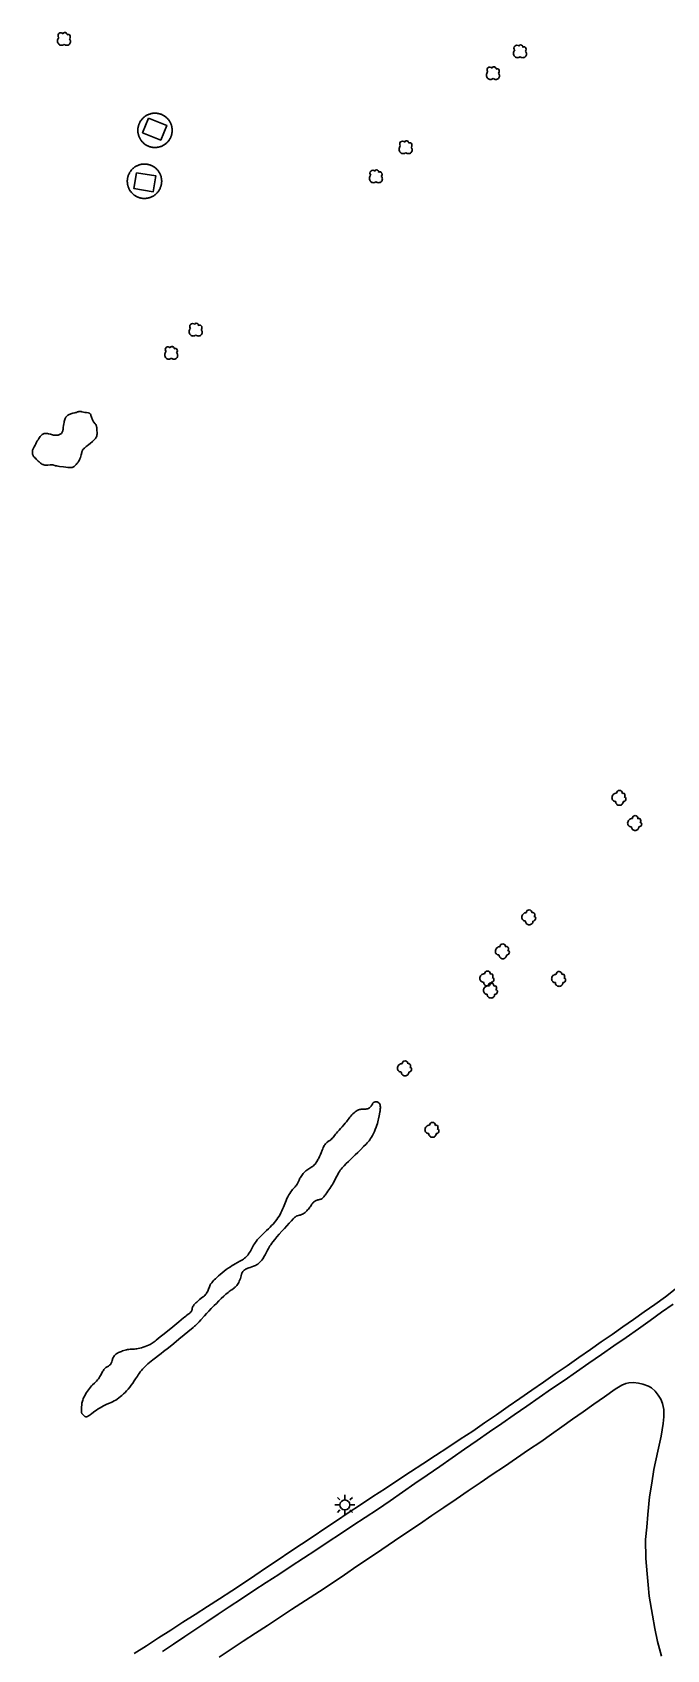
# Model space of a CAD drawing. Header units: feet. Extents: x 3174203 to 3175581, y 1715832 to 1717426.
# Drawn here: x 3174986 to 3175195, y 1716552 to 1717085 of the extents above; entities that cross this region are included whole.
import ezdxf

# ---------------------------------------------------------------- set-up
doc = ezdxf.new("R2010")
doc.units = ezdxf.units.FT
doc.header["$MEASUREMENT"] = 0
for name, color, linetype, lineweight in [('CONCRETE', 204, 'Continuous', 30), ('FOOT_PATH', 2, 'Continuous', 30), ('LIGHT_POLE', 5, 'Continuous', 30), ('SHRUB', 14, 'Continuous', 30), ('SINGLE_TREE', 3, 'Continuous', 30)]:
    doc.layers.add(name, color=color, linetype=linetype, lineweight=lineweight)
for name, color, linetype, lineweight, true_color in [('MISCELLANEOUS', 225, 'Continuous', 30, 0x9c5f7c), ('SHRUBLINE', 71, 'Continuous', 30, 0xc6ff6b), ('TREELINE', 80, 'Continuous', 30, 0x36ff17)]:
    doc.layers.add(name, color=color, linetype=linetype, lineweight=lineweight, true_color=true_color)

# ---------------------------------------------------------------- blocks, each defined once
blk = doc.blocks.new('SYM205')
at = {"lineweight": -2}
for p, q in [((-0.25, 0.25), (-0.375, 0.375)), ((0, 0.25), (0, 0.5)), ((0.25, 0.25), (0.375, 0.375)), ((0.25, 0), (0.5, 0)), ((-0.25, -0.25), (-0.375, -0.375)), ((0, -0.25), (0, -0.5)), ((0.25, -0.25), (0.375, -0.375))]:
    blk.add_line(p, q, dxfattribs=at)
at = {"lineweight": -2, "flags": 128}
blk.add_lwpolyline([(-0.5, 0), (-0.25, 0, 1), (0.25, 0, 1), (-0.25, 0)], format="xyb", dxfattribs=at)
blk = doc.blocks.new('SYM205_1')
at = {"layer": 'LIGHT_POLE', "ltscale": 0.25, "xscale": 26.246667, "yscale": 26.246667, "zscale": 26.246667}
blk.add_blockref('SYM205', (0, 0), dxfattribs=at)
blk = doc.blocks.new('SYM003')
at = {"layer": 'LIGHT_POLE', "ltscale": 0.25, "xscale": 0.5, "yscale": 0.5, "zscale": 0.5}
blk.add_blockref('SYM205_1', (0, 0), dxfattribs=at)
blk = doc.blocks.new('SYM231')
at = {"layer": 'SHRUB', "ltscale": 0.25}
for centre, radius, start, end in [((-3.391965, -0.296476), 6.151558, 89.999957, 180.000043), ((0.298974, 5.855085), 3.690935, 89.999957, 180.000043), ((0.29898, 5.855085), 3.690935, 354.734283, 90.000043), ((5.220229, 3.394459), 2.460623, 342.885514, 120.419776), ((6.45054, 2.164144), 1.230312, 269.999957, 24.295265), ((6.450541, -1.526791), 2.460623, 359.999957, 90.000043), ((-4.622277, -0.296484), 4.921246, 179.999957, 270.000043), ((0.298973, -5.217734), 4.921246, 179.999957, 270.000043), ((0.298981, -5.217734), 4.921246, 269.999957, 0.000043), ((5.22023, -1.526796), 3.690935, 269.999957, 0.000043)]:
    blk.add_arc(centre, radius, start, end, dxfattribs=at)
blk = doc.blocks.new('SYM006')
at = {"layer": 'SHRUB', "ltscale": 0.25, "xscale": 0.5, "yscale": 0.5, "zscale": 0.5}
blk.add_blockref('SYM231', (0, 0), dxfattribs=at)
blk = doc.blocks.new('SYM217')
at = {"layer": 'SINGLE_TREE', "ltscale": 0.25}
for centre, radius, start, end in [((-2.259399, -2.219148), 6.151558, 134.999957, 225.000043), ((-3.999321, 4.74055), 3.690935, 134.999957, 225.000043), ((-3.999317, 4.740554), 3.690935, 39.734283, 135.000043), ((1.220457, 6.480478), 2.460623, 27.885514, 165.419776), ((2.960383, 6.480475), 1.230312, 314.999957, 69.295265), ((5.570268, 3.870591), 2.460623, 44.999957, 135.000043), ((4.70031, 3.000626), 3.690935, 314.999957, 45.000043), ((3.830349, -3.08911), 4.921246, 314.999957, 45.000043), ((-3.129355, -3.089116), 4.921246, 224.999957, 315.000043), ((3.830344, -3.089116), 4.921246, 224.999957, 315.000043)]:
    blk.add_arc(centre, radius, start, end, dxfattribs=at)
blk = doc.blocks.new('SYM007')
at = {"layer": 'SINGLE_TREE', "ltscale": 0.25, "xscale": 0.5, "yscale": 0.5, "zscale": 0.5}
blk.add_blockref('SYM217', (0, 0), dxfattribs=at)

msp = doc.modelspace()

# ---------------------------------------------------------------- linework, layer by layer
at = {"layer": 'CONCRETE', "flags": 128}
for points, elevation in [([(3175025.628813, 1717046.893341), (3175025.840185, 1717046.871588), (3175026.052226, 1717046.857801), (3175026.264635, 1717046.852), (3175026.477112, 1717046.854192), (3175026.689357, 1717046.864376), (3175026.901068, 1717046.882535), (3175027.111946, 1717046.908646), (3175027.321693, 1717046.94267), (3175027.530011, 1717046.98456), (3175027.736607, 1717047.034255), (3175027.941186, 1717047.091687), (3175028.143461, 1717047.156774), (3175028.343145, 1717047.229423), (3175028.539954, 1717047.309531), (3175028.733611, 1717047.396986), (3175028.923841, 1717047.491664), (3175029.110375, 1717047.59343), (3175029.29295, 1717047.70214), (3175029.471306, 1717047.817641), (3175029.645191, 1717047.939769), (3175029.814359, 1717048.068351), (3175029.978571, 1717048.203206), (3175030.137594, 1717048.344142), (3175030.291204, 1717048.49096), (3175030.439182, 1717048.643452), (3175030.581319, 1717048.801403), (3175030.717415, 1717048.964588), (3175030.847276, 1717049.132776), (3175030.970718, 1717049.305731), (3175031.087568, 1717049.483206), (3175031.197659, 1717049.664951), (3175031.300836, 1717049.850709), (3175031.396953, 1717050.040216), (3175031.485873, 1717050.233204), (3175031.567471, 1717050.429401), (3175031.641632, 1717050.628528), (3175031.708249, 1717050.830304), (3175031.76723, 1717051.034442), (3175031.818491, 1717051.240655), (3175031.861958, 1717051.44865), (3175031.897571, 1717051.658133), (3175031.925279, 1717051.868807), (3175031.945043, 1717052.080374), (3175031.956835, 1717052.292535), (3175031.960638, 1717052.50499), (3175031.956447, 1717052.717437), (3175031.944268, 1717052.929576), (3175031.924118, 1717053.141107), (3175031.896025, 1717053.35173), (3175031.860029, 1717053.561148), (3175031.816182, 1717053.769063), (3175031.764545, 1717053.975182), (3175031.705192, 1717054.179212), (3175031.638206, 1717054.380866), (3175031.563682, 1717054.579857), (3175031.481725, 1717054.775904), (3175031.392453, 1717054.96873), (3175031.29599, 1717055.158061), (3175031.192474, 1717055.34363), (3175031.082052, 1717055.525174), (3175030.964878, 1717055.702436), (3175030.84112, 1717055.875165), (3175030.710952, 1717056.043116), (3175030.574559, 1717056.206052), (3175030.432133, 1717056.363743), (3175030.283877, 1717056.515964), (3175030.13, 1717056.662502), (3175029.97072, 1717056.803147), (3175029.806262, 1717056.937702), (3175029.636859, 1717057.065975), (3175029.462751, 1717057.187785), (3175029.284184, 1717057.30296), (3175029.101412, 1717057.411337), (3175028.914692, 1717057.512762), (3175028.724289, 1717057.607092), (3175028.530473, 1717057.694193), (3175028.333518, 1717057.773942), (3175028.133702, 1717057.846227), (3175027.931309, 1717057.910944), (3175027.726624, 1717057.968002), (3175027.519938, 1717058.01732), (3175027.311544, 1717058.05883), (3175027.101735, 1717058.092471), (3175026.89081, 1717058.118196), (3175026.679066, 1717058.135969), (3175026.466803, 1717058.145765), (3175026.254323, 1717058.14757), (3175026.041924, 1717058.14138), (3175025.829909, 1717058.127206), (3175025.618577, 1717058.105067), (3175025.408227, 1717058.074995), (3175025.199158, 1717058.037031), (3175024.991664, 1717057.99123), (3175024.78604, 1717057.937657), (3175024.582577, 1717057.876387), (3175024.381562, 1717057.807507), (3175024.183281, 1717057.731115), (3175023.988013, 1717057.647318), (3175023.796035, 1717057.556236), (3175023.60762, 1717057.457997), (3175023.423033, 1717057.35274), (3175023.242536, 1717057.240615), (3175023.066384, 1717057.121779), (3175022.894827, 1717056.996402), (3175022.728107, 1717056.86466), (3175022.566461, 1717056.72674), (3175022.410117, 1717056.582838), (3175022.259297, 1717056.433156), (3175022.114213, 1717056.277907), (3175021.975072, 1717056.117311), (3175021.84207, 1717055.951595), (3175021.715396, 1717055.780993), (3175021.595229, 1717055.605747), (3175021.481738, 1717055.426105), (3175021.375086, 1717055.242321), (3175021.275421, 1717055.054656), (3175021.182886, 1717054.863374), (3175021.097612, 1717054.668747), (3175021.019719, 1717054.471051), (3175020.949317, 1717054.270564), (3175020.886507, 1717054.067571), (3175020.831376, 1717053.862359), (3175020.784004, 1717053.655218), (3175020.744457, 1717053.446442), (3175020.712791, 1717053.236327), (3175020.68905, 1717053.025168), (3175020.67327, 1717052.813267), (3175020.665471, 1717052.600922), (3175020.665665, 1717052.388433), (3175020.673851, 1717052.176102), (3175020.690019, 1717051.96423), (3175020.714145, 1717051.753116), (3175020.746195, 1717051.543058), (3175020.786123, 1717051.334355), (3175020.833874, 1717051.127301), (3175020.889379, 1717050.92219), (3175020.95256, 1717050.719312), (3175021.023327, 1717050.518954), (3175021.101581, 1717050.3214), (3175021.187211, 1717050.126929), (3175021.280095, 1717049.935817), (3175021.380102, 1717049.748334), (3175021.48709, 1717049.564745), (3175021.600908, 1717049.38531), (3175021.721395, 1717049.210284), (3175021.848381, 1717049.039914), (3175021.981685, 1717048.874441), (3175022.121119, 1717048.714099), (3175022.266486, 1717048.559115), (3175022.417579, 1717048.40971), (3175022.574186, 1717048.266093), (3175022.736083, 1717048.128468), (3175022.903043, 1717047.997031), (3175023.074829, 1717047.871967), (3175023.251197, 1717047.753454), (3175023.431899, 1717047.641658), (3175023.616678, 1717047.536738), (3175023.805273, 1717047.438843), (3175023.997416, 1717047.348112), (3175024.192836, 1717047.264672), (3175024.391257, 1717047.188642), (3175024.592397, 1717047.120129), (3175024.795972, 1717047.059231), (3175025.001694, 1717047.006033), (3175025.209271, 1717046.960611), (3175025.418409, 1717046.923029)], 5240.827789), ([(3175023.736543, 1717030.157367), (3175023.946083, 1717030.194526), (3175024.154077, 1717030.239541), (3175024.36023, 1717030.292347), (3175024.564252, 1717030.352871), (3175024.765852, 1717030.421026), (3175024.964746, 1717030.496716), (3175025.160652, 1717030.579833), (3175025.353294, 1717030.670261), (3175025.542397, 1717030.767871), (3175025.727695, 1717030.872525), (3175025.908925, 1717030.984076), (3175026.085831, 1717031.102364), (3175026.258162, 1717031.227222), (3175026.425675, 1717031.358475), (3175026.588133, 1717031.495936), (3175026.745304, 1717031.63941), (3175026.896968, 1717031.788695), (3175027.042909, 1717031.943578), (3175027.182921, 1717032.103842), (3175027.316805, 1717032.269259), (3175027.444373, 1717032.439595), (3175027.565443, 1717032.614609), (3175027.679844, 1717032.794053), (3175027.787414, 1717032.977673), (3175027.888002, 1717033.16521), (3175027.981464, 1717033.356398), (3175028.067668, 1717033.550965), (3175028.146493, 1717033.748638), (3175028.217827, 1717033.949136), (3175028.281568, 1717034.152175), (3175028.337627, 1717034.357468), (3175028.385924, 1717034.564724), (3175028.426391, 1717034.77365), (3175028.45897, 1717034.983951), (3175028.483616, 1717035.195328), (3175028.500294, 1717035.407483), (3175028.50898, 1717035.620115), (3175028.509661, 1717035.832923), (3175028.502337, 1717036.045607), (3175028.487019, 1717036.257864), (3175028.463727, 1717036.469395), (3175028.432494, 1717036.6799), (3175028.393366, 1717036.889081), (3175028.346397, 1717037.096642), (3175028.291654, 1717037.30229), (3175028.229214, 1717037.505733), (3175028.159166, 1717037.706684), (3175028.081609, 1717037.904857), (3175027.996652, 1717038.099973), (3175027.904416, 1717038.291755), (3175027.805032, 1717038.479932), (3175027.698639, 1717038.664237), (3175027.58539, 1717038.84441), (3175027.465443, 1717039.020196), (3175027.338969, 1717039.191345), (3175027.206146, 1717039.357616), (3175027.067164, 1717039.518773), (3175026.922217, 1717039.674588), (3175026.771513, 1717039.824841), (3175026.615263, 1717039.969319), (3175026.453689, 1717040.107817), (3175026.28702, 1717040.24014), (3175026.115492, 1717040.366099), (3175025.939347, 1717040.485518), (3175025.758835, 1717040.598226), (3175025.574211, 1717040.704065), (3175025.385737, 1717040.802884), (3175025.193679, 1717040.894543), (3175024.998309, 1717040.978914), (3175024.799903, 1717041.055876), (3175024.598743, 1717041.125321), (3175024.395114, 1717041.187149), (3175024.189303, 1717041.241275), (3175023.981601, 1717041.28762), (3175023.772303, 1717041.32612), (3175023.561706, 1717041.35672), (3175023.350106, 1717041.379377), (3175023.137804, 1717041.394059), (3175022.925099, 1717041.400744), (3175022.712294, 1717041.399424), (3175022.499689, 1717041.3901), (3175022.287585, 1717041.372785), (3175022.076283, 1717041.347505), (3175021.866081, 1717041.314294), (3175021.657277, 1717041.2732), (3175021.450167, 1717041.224281), (3175021.245043, 1717041.167606), (3175021.042196, 1717041.103255), (3175020.841913, 1717041.03132), (3175020.644478, 1717040.951902), (3175020.45017, 1717040.865114), (3175020.259264, 1717040.771078), (3175020.072031, 1717040.669928), (3175019.888734, 1717040.561807), (3175019.709634, 1717040.446867), (3175019.534985, 1717040.325273), (3175019.365032, 1717040.197194), (3175019.200018, 1717040.062814), (3175019.040175, 1717039.922321), (3175018.88573, 1717039.775916), (3175018.736902, 1717039.623805), (3175018.5939, 1717039.466203), (3175018.456928, 1717039.303334), (3175018.326179, 1717039.135428), (3175018.201838, 1717038.962722), (3175018.084081, 1717038.785462), (3175017.973076, 1717038.603898), (3175017.868979, 1717038.418286), (3175017.771937, 1717038.228891), (3175017.682087, 1717038.035979), (3175017.599558, 1717037.839824), (3175017.524466, 1717037.640704), (3175017.456916, 1717037.4389), (3175017.397006, 1717037.234697), (3175017.344819, 1717037.028386), (3175017.300429, 1717036.820258), (3175017.263899, 1717036.610607), (3175017.235281, 1717036.399731), (3175017.214615, 1717036.187928), (3175017.201932, 1717035.975497), (3175017.197247, 1717035.762739), (3175017.200569, 1717035.549955), (3175017.211892, 1717035.337448), (3175017.231201, 1717035.125516), (3175017.258468, 1717034.914461), (3175017.293655, 1717034.704581), (3175017.336711, 1717034.496172), (3175017.387576, 1717034.289531), (3175017.446178, 1717034.08495), (3175017.512433, 1717033.882717), (3175017.586249, 1717033.68312), (3175017.667521, 1717033.486441), (3175017.756132, 1717033.292957), (3175017.85196, 1717033.102944), (3175017.954866, 1717032.91667), (3175018.064707, 1717032.734399), (3175018.181326, 1717032.556388), (3175018.304558, 1717032.38289), (3175018.434229, 1717032.21415), (3175018.570156, 1717032.050407), (3175018.712145, 1717031.891893), (3175018.859997, 1717031.738831), (3175019.013501, 1717031.59144), (3175019.172441, 1717031.449927), (3175019.336591, 1717031.314493), (3175019.50572, 1717031.185329), (3175019.679587, 1717031.062618), (3175019.857947, 1717030.946534), (3175020.040548, 1717030.837241), (3175020.22713, 1717030.734894), (3175020.41743, 1717030.639638), (3175020.611178, 1717030.551607), (3175020.808101, 1717030.470927), (3175021.007919, 1717030.397711), (3175021.210349, 1717030.332062), (3175021.415106, 1717030.274075), (3175021.621899, 1717030.223831), (3175021.830435, 1717030.1814), (3175022.04042, 1717030.146844), (3175022.251556, 1717030.120211), (3175022.463545, 1717030.101539), (3175022.676086, 1717030.090853), (3175022.888878, 1717030.08817), (3175023.101621, 1717030.093493), (3175023.314013, 1717030.106815), (3175023.525753, 1717030.128116)], 5240.873154)]:
    msp.add_lwpolyline(points, close=True, dxfattribs=dict(at, elevation=elevation))
at = {"layer": 'FOOT_PATH'}
for points in [[(3175019.476474, 1716551.137721, 5242.366), (3175023.486178, 1716553.715674, 5242.489), (3175027.495881, 1716556.293627, 5242.545), (3175031.505584, 1716558.871579, 5242.596389), (3175035.515287, 1716561.449532, 5242.649383), (3175039.52499, 1716564.027484, 5242.711638), (3175043.534693, 1716566.605437, 5242.77607), (3175047.544397, 1716569.183389, 5242.84943), (3175051.5541, 1716571.761342, 5242.924325), (3175055.38222, 1716574.328871, 5242.999929), (3175059.210341, 1716576.896401, 5243.074), (3175063.038461, 1716579.46393, 5243.217), (3175066.866581, 1716582.03146, 5243.179), (3175070.694702, 1716584.598989, 5243.225), (3175074.522822, 1716587.166519, 5243.322), (3175078.350943, 1716589.734049, 5243.556), (3175082.179063, 1716592.301578, 5243.469), (3175086.007184, 1716594.869108, 5243.457), (3175089.835304, 1716597.436637, 5243.542), (3175093.94076, 1716600.132221, 5243.622653), (3175098.046216, 1716602.827804, 5243.7), (3175102.151672, 1716605.523387, 5243.761838), (3175106.257127, 1716608.218971, 5243.822375), (3175110.362583, 1716610.914554, 5243.878976), (3175114.468039, 1716613.610138, 5243.938952), (3175118.573495, 1716616.305721, 5244.002533), (3175122.67895, 1716619.001304, 5244.06678), (3175126.784406, 1716621.696888, 5244.13475), (3175130.889862, 1716624.392471, 5244.202676), (3175134.76717, 1716627.07905, 5244.270675), (3175138.644478, 1716629.765628, 5244.339354), (3175142.521786, 1716632.452207, 5244.405227), (3175146.399094, 1716635.138785, 5244.468258), (3175150.276402, 1716637.825364, 5244.53535), (3175154.15371, 1716640.511942, 5244.606153), (3175158.031018, 1716643.198521, 5244.684733), (3175161.908326, 1716645.885099, 5244.7648), (3175165.785634, 1716648.571678, 5244.852213), (3175169.662941, 1716651.258256, 5244.941), (3175173.17836, 1716653.724929, 5245.041), (3175176.693778, 1716656.191602, 5245.034), (3175180.209196, 1716658.658274, 5245.092285), (3175183.724615, 1716661.124947, 5245.14898), (3175187.240033, 1716663.59162, 5245.207312), (3175190.755451, 1716666.058293, 5245.263116), (3175194.27087, 1716668.524965, 5245.314479), (3175198.048527, 1716671.512889, 5245.367)], [(3175196.81889, 1716666.175772, 5245.328617), (3175193.030816, 1716663.46886, 5245.28013), (3175189.242742, 1716660.761948, 5245.230747), (3175185.454668, 1716658.055036, 5245.17643), (3175181.36445, 1716655.223575, 5245.113281), (3175177.274233, 1716652.392115, 5245.047658), (3175173.184015, 1716649.560655, 5244.981497), (3175169.093798, 1716646.729194, 5244.91219), (3175165.00358, 1716643.897734, 5244.839116), (3175160.913363, 1716641.066273, 5244.762875), (3175156.823145, 1716638.234813, 5244.681651), (3175152.732927, 1716635.403352, 5244.598188), (3175148.64271, 1716632.571892, 5244.515776), (3175144.552492, 1716629.740432, 5244.437438), (3175140.462275, 1716626.908971, 5244.359841), (3175136.372057, 1716624.077511, 5244.286288), (3175132.28184, 1716621.24605, 5244.2165), (3175128.191622, 1716618.41459, 5244.15), (3175124.101404, 1716615.58313, 5244.087814), (3175120.011187, 1716612.751669, 5244.029152), (3175115.920969, 1716609.920209, 5243.971112), (3175111.830752, 1716607.088748, 5243.913551), (3175107.740534, 1716604.257288, 5243.854955), (3175103.650317, 1716601.425827, 5243.792804), (3175099.560099, 1716598.594367, 5243.73), (3175095.491853, 1716595.920788, 5243.665021), (3175091.423607, 1716593.247208, 5243.600855), (3175087.35536, 1716590.573629, 5243.541119), (3175083.287114, 1716587.90005, 5243.482039), (3175079.218868, 1716585.22647, 5243.422669), (3175075.150622, 1716582.552891, 5243.358991), (3175071.082376, 1716579.879312, 5243.294516), (3175067.014129, 1716577.205732, 5243.229932), (3175062.945883, 1716574.532153, 5243.166), (3175058.877637, 1716571.858574, 5243.10143), (3175054.809391, 1716569.184995, 5243.032668), (3175050.741145, 1716566.511415, 5242.963149), (3175047.081022, 1716564.066681, 5242.8965), (3175043.4209, 1716561.621946, 5242.826196), (3175039.760778, 1716559.177212, 5242.75654), (3175036.100656, 1716556.732477, 5242.690458), (3175032.440534, 1716554.287743, 5242.628253), (3175028.780411, 1716551.843009, 5242.565977)], [(3175047.435726, 1716549.956226, 5243.051044), (3175051.404038, 1716552.576154, 5243.120242), (3175055.37235, 1716555.196083, 5243.192713), (3175059.340662, 1716557.816011, 5243.26132), (3175063.308973, 1716560.435939, 5243.329207), (3175067.277285, 1716563.055867, 5243.392996), (3175071.245597, 1716565.675795, 5243.452429), (3175074.318256, 1716567.633347, 5243.496831), (3175077.390914, 1716569.590899, 5243.53802), (3175080.463572, 1716571.54845, 5243.578513), (3175084.569303, 1716574.326653, 5243.637763), (3175088.675035, 1716577.104856, 5243.700751), (3175092.780766, 1716579.88306, 5243.764409), (3175096.886498, 1716582.661263, 5243.83175), (3175100.992229, 1716585.439466, 5243.895419), (3175105.09796, 1716588.217669, 5243.955), (3175109.203692, 1716590.995872, 5244.103), (3175113.309423, 1716593.774075, 5244.099), (3175117.415155, 1716596.552278, 5244.162211), (3175121.394255, 1716599.255165, 5244.221435), (3175125.373356, 1716601.958052, 5244.285181), (3175129.352457, 1716604.660938, 5244.353411), (3175133.331557, 1716607.363825, 5244.422453), (3175137.310658, 1716610.066711, 5244.495443), (3175141.289759, 1716612.769598, 5244.56474), (3175145.26886, 1716615.472484, 5244.630356), (3175149.24796, 1716618.175371, 5244.700868), (3175153.227061, 1716620.878258, 5244.775), (3175156.732354, 1716623.34412, 5244.769), (3175160.237648, 1716625.809982, 5244.842), (3175163.742941, 1716628.275845, 5245.006), (3175167.248234, 1716630.741707, 5245.093), (3175170.753528, 1716633.207569, 5245.038), (3175174.258821, 1716635.673432, 5245.172), (3175177.764114, 1716638.139294, 5245.255303), (3175179.966921, 1716639.46663, 5245.306511), (3175181.191647, 1716640.011178, 5245.335323), (3175182.234932, 1716640.283452, 5245.361824), (3175183.77718, 1716640.328831, 5245.405693), (3175185.410149, 1716640.101936, 5245.457019), (3175186.861676, 1716639.829662, 5245.50527), (3175188.676086, 1716639.148977, 5245.565453), (3175189.719371, 1716638.55905, 5245.602133), (3175190.853377, 1716637.515333, 5245.645442), (3175191.896663, 1716636.199342, 5245.685599), (3175192.758507, 1716634.92873, 5245.720937), (3175193.30283, 1716633.476602, 5245.748455), (3175193.711072, 1716631.434547, 5245.783168), (3175193.756432, 1716629.074839, 5245.816), (3175193.574991, 1716626.851268, 5245.84), (3175192.894588, 1716622.721779, 5245.916), (3175191.751672, 1716617.776785, 5246.027), (3175190.507505, 1716611.708965, 5246.226), (3175189.793082, 1716607.217255, 5246.355961), (3175189.078658, 1716602.725544, 5246.484112), (3175188.443615, 1716596.871653, 5246.648613), (3175188.103413, 1716592.764854, 5246.767029), (3175187.763211, 1716588.658055, 5246.886068), (3175187.865272, 1716582.490765, 5247.069358), (3175188.228154, 1716577.408317, 5247.223305), (3175188.568355, 1716573.732618, 5247.33136), (3175188.908557, 1716570.05692, 5247.435498), (3175189.997203, 1716563.794618, 5247.608866), (3175190.821483, 1716559.436107, 5247.727), (3175191.645764, 1716555.077596, 5247.843095), (3175192.938531, 1716550.290111, 5247.976388)]]:
    msp.add_polyline3d(points, dxfattribs=at)
at = {"layer": 'MISCELLANEOUS'}
for points in [[(3175024.198578, 1717056.548885, 5240.827789), (3175030.168095, 1717054.139369, 5240.827789), (3175028.222893, 1717049.320181, 5240.827789), (3175022.253376, 1717051.729698, 5240.827789)], [(3175020.220738, 1717038.567796, 5240.873154), (3175026.612441, 1717037.480029, 5240.873154), (3175025.732301, 1717032.308338, 5240.873154), (3175019.340598, 1717033.396105, 5240.873154)]]:
    msp.add_3dface(points, dxfattribs=at)
at = {"layer": 'SHRUBLINE'}
msp.add_polyline3d([(3175002.524829, 1716634.565485, 5231.811774), (3175002.702073, 1716635.026297, 5231.802956), (3175002.924027, 1716635.520336, 5231.794744), (3175003.181111, 1716636.032905, 5231.783272), (3175003.463743, 1716636.549309, 5231.781742), (3175003.762343, 1716637.054849, 5231.781568), (3175004.069566, 1716637.537599, 5231.791984), (3175004.387008, 1716637.996707, 5231.806895), (3175004.718502, 1716638.43409, 5231.826935), (3175005.067881, 1716638.851664, 5231.845039), (3175005.438975, 1716639.251346, 5231.870255), (3175005.765911, 1716639.572809, 5231.889588), (3175006.44196, 1716640.203162, 5231.927647), (3175006.775549, 1716640.522406, 5231.948374), (3175007.095832, 1716640.851264, 5231.969526), (3175007.395045, 1716641.194914, 5231.984159), (3175007.667584, 1716641.556682, 5232.008055), (3175007.916467, 1716641.932503, 5232.029048), (3175008.146868, 1716642.316458, 5232.046589), (3175008.363963, 1716642.702633, 5232.0581), (3175008.778932, 1716643.457971, 5232.080957), (3175008.956806, 1716643.765702, 5232.087266), (3175009.137939, 1716644.059927, 5232.091617), (3175009.323959, 1716644.33855, 5232.094263), (3175009.516498, 1716644.599475, 5232.098594), (3175009.717183, 1716644.840606, 5232.098968), (3175009.927645, 1716645.059848, 5232.098294), (3175010.149512, 1716645.255106, 5232.100755), (3175010.353347, 1716645.405751, 5232.09782), (3175010.56264, 1716645.541732, 5232.09923), (3175010.979511, 1716645.790918, 5232.101108), (3175011.178044, 1716645.914731, 5232.101568), (3175011.363947, 1716646.045096, 5232.101749), (3175011.532697, 1716646.187317, 5232.101675), (3175011.679771, 1716646.346698, 5232.093491), (3175011.802285, 1716646.527114, 5232.093032), (3175011.903904, 1716646.726717, 5232.09234), (3175011.989929, 1716646.942233, 5232.091387), (3175012.065662, 1716647.170385, 5232.09013), (3175012.207461, 1716647.651492, 5232.086624), (3175012.28413, 1716647.897896, 5232.075236), (3175012.371714, 1716648.143832, 5232.072847), (3175012.490814, 1716648.420592, 5232.069717), (3175012.632027, 1716648.690366, 5232.066147), (3175012.796284, 1716648.951058, 5232.062118), (3175012.984516, 1716649.200573, 5232.057604), (3175013.197654, 1716649.436814, 5232.052568), (3175013.43663, 1716649.657686, 5232.046955), (3175013.702374, 1716649.861094, 5232.040702), (3175013.994693, 1716650.0456, 5232.033718), (3175014.308891, 1716650.212409, 5232.025963), (3175014.639151, 1716650.363383, 5232.009431), (3175014.979653, 1716650.500385, 5232.005545), (3175015.324577, 1716650.625279, 5232.000903), (3175015.668104, 1716650.739926, 5231.992108), (3175016.004416, 1716650.84619, 5231.98645), (3175016.455882, 1716650.982932, 5231.962067), (3175016.888826, 1716651.10306, 5231.95085), (3175017.310273, 1716651.202741, 5231.930053), (3175017.727248, 1716651.278141, 5231.918719), (3175018.146779, 1716651.325425, 5231.90594), (3175018.413874, 1716651.340037, 5231.898823), (3175019.282934, 1716651.362034, 5231.858238), (3175019.610318, 1716651.379766, 5231.844422), (3175019.964105, 1716651.411538, 5231.826104), (3175020.348825, 1716651.462654, 5231.807463), (3175020.769011, 1716651.538419, 5231.797301), (3175021.294772, 1716651.659819, 5231.774032), (3175021.857383, 1716651.815218, 5231.751045), (3175022.441453, 1716651.999491, 5231.719326), (3175023.031589, 1716652.207517, 5231.695765), (3175023.6124, 1716652.434172, 5231.673331), (3175024.168493, 1716652.674334, 5231.642875), (3175024.684478, 1716652.922878, 5231.630747), (3175025.051186, 1716653.119934, 5231.616491), (3175025.394892, 1716653.323915, 5231.601384), (3175025.726169, 1716653.539773, 5231.586443), (3175026.055588, 1716653.772463, 5231.564353), (3175026.393723, 1716654.026937, 5231.547819), (3175026.751146, 1716654.308147, 5231.522783), (3175028.04487, 1716655.361727, 5231.42484), (3175029.317258, 1716656.390811, 5231.322305), (3175032.1752, 1716658.692476, 5231.253727), (3175033.449726, 1716659.733327, 5231.271324), (3175034.1483, 1716660.315932, 5231.284862), (3175035.656941, 1716661.599654, 5231.312064), (3175036.044269, 1716661.92066, 5231.324087), (3175036.41389, 1716662.212112, 5231.336423), (3175036.691324, 1716662.419104, 5231.341285), (3175037.23443, 1716662.811692, 5231.359437), (3175037.488874, 1716662.999428, 5231.362036), (3175037.724427, 1716663.182886, 5231.372578), (3175037.935477, 1716663.363134, 5231.374966), (3175038.116408, 1716663.541243, 5231.378545), (3175038.261607, 1716663.718282, 5231.380737), (3175038.357828, 1716663.875564, 5231.387868), (3175038.427576, 1716664.033285, 5231.388395), (3175038.477047, 1716664.191883, 5231.389924), (3175038.512438, 1716664.351795, 5231.391456), (3175038.596079, 1716664.843803, 5231.399979), (3175038.637102, 1716665.013357, 5231.405788), (3175038.695022, 1716665.186417, 5231.406791), (3175038.801453, 1716665.41438, 5231.408967), (3175038.9422, 1716665.6474, 5231.413894), (3175039.113407, 1716665.884013, 5231.41636), (3175039.311216, 1716666.122755, 5231.418741), (3175039.531769, 1716666.362162, 5231.421628), (3175039.771211, 1716666.600771, 5231.424439), (3175040.025682, 1716666.837118, 5231.429731), (3175040.496284, 1716667.242424, 5231.435461), (3175040.984708, 1716667.637746, 5231.444378), (3175041.949436, 1716668.404143, 5231.467217), (3175042.208053, 1716668.618911, 5231.473012), (3175042.455098, 1716668.835009, 5231.485977), (3175042.689241, 1716669.055632, 5231.491923), (3175042.909152, 1716669.283972, 5231.495822), (3175043.113501, 1716669.523224, 5231.501399), (3175043.300957, 1716669.776581, 5231.506742), (3175043.470191, 1716670.047237, 5231.51187), (3175043.644338, 1716670.386871, 5231.527574), (3175043.798843, 1716670.745946, 5231.532387), (3175043.940674, 1716671.116009, 5231.537123), (3175044.214199, 1716671.855288, 5231.548029), (3175044.359832, 1716672.207601, 5231.552766), (3175044.479476, 1716672.459265, 5231.555638), (3175044.615537, 1716672.706187, 5231.559005), (3175044.775876, 1716672.956459, 5231.561901), (3175044.968357, 1716673.218177, 5231.565433), (3175045.20084, 1716673.499434, 5231.573268), (3175045.48119, 1716673.808324, 5231.576987), (3175045.817267, 1716674.152941, 5231.581526), (3175046.216935, 1716674.541379, 5231.592091), (3175046.68507, 1716674.978388, 5231.597156), (3175047.214614, 1716675.455335, 5231.611193), (3175047.795522, 1716675.960245, 5231.616731), (3175048.417751, 1716676.481143, 5231.624598), (3175049.071257, 1716677.006053, 5231.631153), (3175049.745994, 1716677.522998, 5231.639609), (3175050.431921, 1716678.020002, 5231.644686), (3175051.118991, 1716678.485091, 5231.657335), (3175051.663076, 1716678.827784, 5231.667746), (3175052.198441, 1716679.146153, 5231.667913), (3175052.722064, 1716679.443967, 5231.666205), (3175054.192249, 1716680.25175, 5231.634468), (3175054.638671, 1716680.505017, 5231.624274), (3175055.058236, 1716680.756565, 5231.610118), (3175055.447919, 1716681.010163, 5231.596737), (3175055.804697, 1716681.269579, 5231.589055), (3175056.126703, 1716681.537844, 5231.584753), (3175056.416694, 1716681.815056, 5231.57512), (3175056.678581, 1716682.100574, 5231.568372), (3175056.916277, 1716682.393759, 5231.559402), (3175057.133694, 1716682.693974, 5231.551119), (3175057.334743, 1716683.000578, 5231.545083), (3175057.523338, 1716683.312934, 5231.539172), (3175057.703389, 1716683.630401, 5231.53336), (3175058.276294, 1716684.689984, 5231.51335), (3175058.508432, 1716685.107001, 5231.504902), (3175058.754292, 1716685.529322, 5231.496246), (3175059.018241, 1716685.957104, 5231.488082), (3175059.304645, 1716686.390501, 5231.482864), (3175059.61787, 1716686.82967, 5231.474243), (3175059.962282, 1716687.274768, 5231.466433), (3175060.342248, 1716687.72595, 5231.454827), (3175060.82276, 1716688.24908, 5231.443918), (3175061.344704, 1716688.779663, 5231.431248), (3175061.897374, 1716689.316998, 5231.411687), (3175063.052061, 1716690.409134, 5231.375589), (3175063.632664, 1716690.962537, 5231.356071), (3175064.201162, 1716691.519899, 5231.337058), (3175064.681265, 1716692.010679, 5231.320069), (3175065.142812, 1716692.505827, 5231.304782), (3175065.584711, 1716693.007215, 5231.291103), (3175066.00587, 1716693.516715, 5231.277257), (3175066.405198, 1716694.036199, 5231.265007), (3175066.781603, 1716694.567539, 5231.260997), (3175067.133994, 1716695.112608, 5231.255365), (3175067.461279, 1716695.673276, 5231.251894), (3175067.763147, 1716696.250091, 5231.253914), (3175068.042404, 1716696.838293, 5231.258323), (3175068.302636, 1716697.4318, 5231.260411), (3175068.547431, 1716698.024527, 5231.266548), (3175069.225054, 1716699.737186, 5231.281931), (3175069.443963, 1716700.265952, 5231.290272), (3175069.738986, 1716700.924427, 5231.292936), (3175070.038804, 1716701.53124, 5231.304795), (3175070.343777, 1716702.090201, 5231.310761), (3175070.654265, 1716702.605114, 5231.320263), (3175070.970627, 1716703.079788, 5231.329983), (3175071.293224, 1716703.518028, 5231.34042), (3175071.574009, 1716703.867599, 5231.347771), (3175071.854097, 1716704.19589, 5231.353899), (3175072.390022, 1716704.799393, 5231.37011), (3175072.634778, 1716705.079986, 5231.37763), (3175072.856674, 1716705.350061, 5231.382572), (3175073.05017, 1716705.612307, 5231.387145), (3175073.193552, 1716705.837694, 5231.392651), (3175073.317582, 1716706.062313, 5231.396407), (3175073.428894, 1716706.289331, 5231.398806), (3175073.752872, 1716707.016435, 5231.407374), (3175073.879658, 1716707.284707, 5231.414127), (3175074.026899, 1716707.571207, 5231.417276), (3175074.199766, 1716707.877475, 5231.424518), (3175074.397583, 1716708.19854, 5231.428357), (3175074.618211, 1716708.527807, 5231.437099), (3175074.859512, 1716708.858678, 5231.441425), (3175075.119347, 1716709.184557, 5231.449052), (3175075.395578, 1716709.498848, 5231.453412), (3175075.686066, 1716709.794953, 5231.461101), (3175075.988672, 1716710.066276, 5231.468227), (3175076.301006, 1716710.308509, 5231.472009), (3175076.619666, 1716710.526495, 5231.475929), (3175076.941, 1716710.727365, 5231.479359), (3175077.577073, 1716711.106284, 5231.484154), (3175077.884506, 1716711.298597, 5231.487239), (3175078.179999, 1716711.502319, 5231.491911), (3175078.459898, 1716711.724584, 5231.492065), (3175078.721322, 1716711.970531, 5231.495459), (3175078.964479, 1716712.237338, 5231.496702), (3175079.19035, 1716712.52019, 5231.503163), (3175079.399914, 1716712.814275, 5231.504608), (3175079.594152, 1716713.114778, 5231.508903), (3175079.774043, 1716713.416885, 5231.514651), (3175079.940569, 1716713.715784, 5231.516001), (3175080.094709, 1716714.006659, 5231.519571), (3175080.452368, 1716714.725654, 5231.525339), (3175080.745817, 1716715.377031, 5231.532674), (3175080.991954, 1716715.984458, 5231.539443), (3175081.318916, 1716716.859253, 5231.548408), (3175081.492377, 1716717.293798, 5231.552793), (3175081.691501, 1716717.734049, 5231.557118), (3175081.844703, 1716718.032127, 5231.558871), (3175082.014802, 1716718.328515, 5231.560727), (3175082.200954, 1716718.616451, 5231.561671), (3175082.402313, 1716718.889173, 5231.562776), (3175082.618035, 1716719.139919, 5231.563332), (3175082.847274, 1716719.361929, 5231.563999), (3175083.0275, 1716719.507059, 5231.563716), (3175083.214097, 1716719.638668, 5231.563932), (3175083.80454, 1716720.016823, 5231.56144), (3175084.009047, 1716720.158805, 5231.560739), (3175084.216139, 1716720.319497, 5231.559985), (3175084.425057, 1716720.505343, 5231.558253), (3175084.665917, 1716720.754417, 5231.55591), (3175084.912031, 1716721.040026, 5231.553262), (3175085.167256, 1716721.357429, 5231.548138), (3175085.720469, 1716722.068656, 5231.539671), (3175086.026172, 1716722.453, 5231.534914), (3175086.356415, 1716722.850176, 5231.528738), (3175086.861397, 1716723.419481, 5231.521582), (3175087.397037, 1716723.995998, 5231.514346), (3175087.938334, 1716724.571077, 5231.508461), (3175088.460287, 1716725.136069, 5231.503597), (3175088.937896, 1716725.682326, 5231.4994), (3175089.288267, 1716726.117963, 5231.496257), (3175089.601677, 1716726.535428, 5231.494012), (3175090.162384, 1716727.319222, 5231.484598), (3175090.432072, 1716727.687242, 5231.476202), (3175090.709574, 1716728.04047, 5231.475352), (3175091.063484, 1716728.44455, 5231.46694), (3175091.433088, 1716728.821244, 5231.460354), (3175091.806707, 1716729.163251, 5231.45747), (3175092.172662, 1716729.463268, 5231.45466), (3175092.519272, 1716729.713992, 5231.452518), (3175092.787923, 1716729.881419, 5231.451992), (3175093.046344, 1716730.013796, 5231.449307), (3175093.305847, 1716730.115376, 5231.449276), (3175093.577745, 1716730.19041, 5231.448857), (3175093.873353, 1716730.243153, 5231.445858), (3175094.203983, 1716730.277855, 5231.444668), (3175094.479729, 1716730.295026, 5231.440986), (3175095.080141, 1716730.323485, 5231.438939), (3175095.390171, 1716730.343464, 5231.435854), (3175095.696993, 1716730.373071, 5231.435151), (3175095.99329, 1716730.416651, 5231.434222), (3175096.271743, 1716730.47855, 5231.434195), (3175096.525034, 1716730.563114, 5231.434391), (3175096.724475, 1716730.659814, 5231.434626), (3175096.901104, 1716730.774858, 5231.434774), (3175097.057773, 1716730.905249, 5231.434729), (3175097.197334, 1716731.04799, 5231.435057), (3175097.322638, 1716731.200082, 5231.435077), (3175097.436536, 1716731.35853, 5231.435458), (3175097.54188, 1716731.520335, 5231.435427), (3175097.834907, 1716731.996085, 5231.436293), (3175097.933193, 1716732.142505, 5231.435979), (3175098.034858, 1716732.279284, 5231.436421), (3175098.141593, 1716732.404417, 5231.436881), (3175098.255086, 1716732.515902, 5231.437348), (3175098.377028, 1716732.611734, 5231.436995), (3175098.509108, 1716732.689911, 5231.437476), (3175098.653017, 1716732.748429, 5231.436978), (3175098.810443, 1716732.785285, 5231.438989), (3175098.96426, 1716732.798429, 5231.43831), (3175099.126699, 1716732.791857, 5231.437371), (3175099.294066, 1716732.76502, 5231.437906), (3175099.462664, 1716732.71737, 5231.436735), (3175099.628799, 1716732.64836, 5231.437336), (3175099.788775, 1716732.557442, 5231.435929), (3175099.938896, 1716732.444069, 5231.438833), (3175100.075467, 1716732.307692, 5231.439462), (3175100.194793, 1716732.147764, 5231.438079), (3175100.293178, 1716731.963738, 5231.438815), (3175100.367954, 1716731.755825, 5231.439654), (3175100.420557, 1716731.527283, 5231.440612), (3175100.453451, 1716731.282127, 5231.439943), (3175100.469099, 1716731.024375, 5231.441116), (3175100.469966, 1716730.758041, 5231.440782), (3175100.458515, 1716730.487144, 5231.44562), (3175100.437209, 1716730.215699, 5231.44605), (3175100.408512, 1716729.947722, 5231.447318), (3175100.374889, 1716729.687231, 5231.44802), (3175100.338801, 1716729.438241, 5231.452715), (3175100.217422, 1716728.708259, 5231.455111), (3175100.097733, 1716728.091535, 5231.458682), (3175099.895168, 1716727.10791, 5231.463073), (3175099.798933, 1716726.66552, 5231.467007), (3175099.679887, 1716726.183194, 5231.47077), (3175099.525197, 1716725.64239, 5231.479131), (3175099.32548, 1716725.031935, 5231.481631), (3175099.085129, 1716724.370133, 5231.488829), (3175098.811987, 1716723.682658, 5231.502948), (3175098.513896, 1716722.995183, 5231.511494), (3175098.198814, 1716722.33136, 5231.527364), (3175097.875179, 1716721.706761, 5231.533792), (3175097.551543, 1716721.134935, 5231.551191), (3175097.236462, 1716720.629431, 5231.559367), (3175096.992427, 1716720.276303, 5231.560739), (3175096.740453, 1716719.94773, 5231.565205), (3175096.461653, 1716719.617148, 5231.568709), (3175096.137139, 1716719.257995, 5231.565111), (3175095.748024, 1716718.843708, 5231.567614), (3175094.93794, 1716717.999058, 5231.56582), (3175094.008309, 1716717.047489, 5231.560811), (3175093.071496, 1716716.109021, 5231.561206), (3175092.215297, 1716715.275782, 5231.566027), (3175090.678209, 1716713.819339, 5231.593088), (3175089.935996, 1716713.110346, 5231.603863), (3175089.211526, 1716712.398395, 5231.615196), (3175088.522539, 1716711.689402, 5231.626199), (3175088.196405, 1716711.336693, 5231.630633), (3175087.882837, 1716710.979916, 5231.641437), (3175087.581097, 1716710.612786, 5231.646665), (3175087.290447, 1716710.229015, 5231.66156), (3175087.010146, 1716709.822318, 5231.674172), (3175086.739455, 1716709.386408, 5231.68345), (3175086.426058, 1716708.821229, 5231.700637), (3175086.12288, 1716708.226018, 5231.725775), (3175085.536964, 1716707.029846, 5231.739909), (3175085.249116, 1716706.471057, 5231.741903), (3175084.962012, 1716705.961363, 5231.742274), (3175084.676825, 1716705.495759, 5231.743132), (3175084.395471, 1716705.064021, 5231.743022), (3175083.851923, 1716704.261248, 5231.748012), (3175083.211542, 1716703.294456, 5231.755804), (3175082.891976, 1716702.821668, 5231.749238), (3175082.561182, 1716702.357617, 5231.755), (3175082.331089, 1716702.05489, 5231.753805), (3175082.095451, 1716701.763995, 5231.752411), (3175081.857596, 1716701.49233, 5231.743032), (3175081.620849, 1716701.247289, 5231.748448), (3175081.388538, 1716701.036267, 5231.746769), (3175081.163989, 1716700.866661, 5231.735186), (3175080.979404, 1716700.757874, 5231.733928), (3175080.800172, 1716700.67773, 5231.732673), (3175080.623501, 1716700.619009, 5231.737488), (3175080.446597, 1716700.574493, 5231.736315), (3175080.080917, 1716700.4992, 5231.721978), (3175079.886555, 1716700.453986, 5231.720669), (3175079.646975, 1716700.383912, 5231.718884), (3175079.398154, 1716700.292761, 5231.721762), (3175079.146376, 1716700.179424, 5231.708713), (3175078.897924, 1716700.04279, 5231.706701), (3175078.659083, 1716699.88175, 5231.695961), (3175078.436136, 1716699.695196, 5231.693912), (3175078.260861, 1716699.514376, 5231.685527), (3175078.096294, 1716699.314695, 5231.683738), (3175077.936848, 1716699.09685, 5231.676806), (3175077.776936, 1716698.86154, 5231.675456), (3175077.433369, 1716698.34132, 5231.66374), (3175077.238542, 1716698.057807, 5231.66093), (3175077.022222, 1716697.760749, 5231.654924), (3175076.785419, 1716697.456472, 5231.652314), (3175076.53046, 1716697.152428, 5231.644517), (3175076.259673, 1716696.856069, 5231.641714), (3175075.975385, 1716696.574846, 5231.635998), (3175075.679924, 1716696.316211, 5231.624813), (3175075.375618, 1716696.087615, 5231.614407), (3175075.104314, 1716695.916794, 5231.606672), (3175074.831918, 1716695.771869, 5231.594366), (3175074.56233, 1716695.650032, 5231.590009), (3175074.299446, 1716695.548475, 5231.580316), (3175074.047167, 1716695.46439, 5231.576912), (3175073.809389, 1716695.39497, 5231.565855), (3175073.146367, 1716695.224739, 5231.548686), (3175073.033127, 1716695.187488, 5231.547888), (3175072.920855, 1716695.141386, 5231.534066), (3175072.805253, 1716695.082381, 5231.533076), (3175072.682026, 1716695.006424, 5231.532425), (3175072.546877, 1716694.909464, 5231.531234), (3175072.395509, 1716694.78745, 5231.530482), (3175072.223627, 1716694.636331, 5231.515001), (3175072.026933, 1716694.452057, 5231.514052), (3175071.801132, 1716694.230577, 5231.512964), (3175071.196054, 1716693.608529, 5231.498268), (3175070.475449, 1716692.840473, 5231.474525), (3175069.685462, 1716691.980086, 5231.462883), (3175068.872243, 1716691.081039, 5231.466305), (3175068.081937, 1716690.197009, 5231.472045), (3175067.181429, 1716689.176657, 5231.474836), (3175066.388048, 1716688.259266, 5231.48377), (3175065.701017, 1716687.440467, 5231.497326), (3175065.119555, 1716686.715894, 5231.509968), (3175064.728235, 1716686.19981, 5231.51616), (3175064.39376, 1716685.731011, 5231.522065), (3175064.105912, 1716685.299273, 5231.528278), (3175063.85447, 1716684.894372, 5231.536582), (3175063.629216, 1716684.506084, 5231.540754), (3175063.290144, 1716683.876471, 5231.55373), (3175062.983599, 1716683.267565, 5231.567321), (3175062.530516, 1716682.34324, 5231.588233), (3175062.359447, 1716682.011183, 5231.595375), (3175062.177519, 1716681.683598, 5231.599863), (3175061.977707, 1716681.357931, 5231.608229), (3175061.752985, 1716681.031625, 5231.614402), (3175061.431963, 1716680.622694, 5231.623644), (3175061.081002, 1716680.226243, 5231.629579), (3175060.72006, 1716679.859744, 5231.636703), (3175060.369099, 1716679.540669, 5231.640039), (3175060.147014, 1716679.360832, 5231.644837), (3175059.923081, 1716679.202443, 5231.649097), (3175059.682145, 1716679.058105, 5231.653365), (3175059.409052, 1716678.920424, 5231.655264), (3175059.088646, 1716678.782002, 5231.660296), (3175058.705774, 1716678.635446, 5231.666603), (3175057.620922, 1716678.253087, 5231.683883), (3175057.228741, 1716678.109618, 5231.68911), (3175056.84155, 1716677.958661, 5231.695597), (3175056.471512, 1716677.800527, 5231.701918), (3175056.13079, 1716677.63553, 5231.706163), (3175055.831548, 1716677.463981, 5231.711593), (3175055.628569, 1716677.322167, 5231.715518), (3175055.456408, 1716677.17612, 5231.719008), (3175055.311552, 1716677.0256, 5231.720137), (3175055.190489, 1716676.870367, 5231.723245), (3175055.089705, 1716676.710183, 5231.726249), (3175055.005687, 1716676.544807, 5231.7292), (3175054.934922, 1716676.373999, 5231.732152), (3175054.873898, 1716676.19752, 5231.735143), (3175054.819102, 1716676.015131, 5231.734757), (3175054.66046, 1716675.431276, 5231.744872), (3175054.543682, 1716675.015512, 5231.751835), (3175054.409658, 1716674.584413, 5231.75554), (3175054.251362, 1716674.14309, 5231.763072), (3175054.06177, 1716673.696655, 5231.771598), (3175053.876093, 1716673.325149, 5231.774982), (3175053.6675, 1716672.961038, 5231.782298), (3175053.439686, 1716672.611719, 5231.786987), (3175053.196348, 1716672.284586, 5231.793992), (3175052.941182, 1716671.987036, 5231.80034), (3175052.677883, 1716671.726464, 5231.804217), (3175052.516747, 1716671.589589, 5231.807696), (3175052.350062, 1716671.462142, 5231.809047), (3175052.173876, 1716671.337577, 5231.812621), (3175051.548792, 1716670.915699, 5231.819915), (3175051.295081, 1716670.737191, 5231.825178), (3175051.01211, 1716670.528831, 5231.827589), (3175050.695925, 1716670.284071, 5231.830296), (3175050.342575, 1716669.996365, 5231.838316), (3175049.668981, 1716669.414604, 5231.848151), (3175048.914756, 1716668.730835, 5231.869021), (3175048.113482, 1716667.980532, 5231.910066), (3175047.298743, 1716667.199168, 5231.946865), (3175046.504122, 1716666.422215, 5231.982465), (3175045.763203, 1716665.685145, 5232.020144), (3175044.799499, 1716664.705019, 5232.060898), (3175043.986653, 1716663.85277, 5232.082609), (3175043.279131, 1716663.086722, 5232.105701), (3175042.6314, 1716662.365201, 5232.12116), (3175041.400539, 1716660.972185, 5232.147762), (3175040.818969, 1716660.331659, 5232.153665), (3175040.266627, 1716659.756029, 5232.160709), (3175039.961767, 1716659.459598, 5232.165979), (3175039.643342, 1716659.167391, 5232.170511), (3175039.286614, 1716658.85569, 5232.177152), (3175038.866845, 1716658.500777, 5232.184032), (3175034.136586, 1716654.576403, 5232.210908), (3175032.47282, 1716653.205637, 5232.183006), (3175030.773737, 1716651.824373, 5232.169445), (3175029.133398, 1716650.51933, 5232.139391), (3175028.362628, 1716649.920006, 5232.132711), (3175025.653825, 1716647.848589, 5232.151167), (3175025.068259, 1716647.391837, 5232.156441), (3175024.518571, 1716646.95138, 5232.155925), (3175024.004376, 1716646.523143, 5232.170048), (3175023.525286, 1716646.103052, 5232.176965), (3175023.080914, 1716645.687036, 5232.184256), (3175022.626646, 1716645.225568, 5232.188729), (3175022.209615, 1716644.764209, 5232.18684), (3175021.824672, 1716644.30307, 5232.18987), (3175021.466672, 1716643.842259, 5232.191912), (3175021.130466, 1716643.381887, 5232.192959), (3175020.810906, 1716642.922062, 5232.190004), (3175020.502847, 1716642.462895, 5232.190396), (3175019.900636, 1716641.546971, 5232.18747), (3175019.443345, 1716640.863124, 5232.193467), (3175018.974596, 1716640.185192, 5232.185388), (3175018.4918, 1716639.516875, 5232.175254), (3175017.992371, 1716638.86187, 5232.171635), (3175017.473722, 1716638.223875, 5232.159087), (3175016.933264, 1716637.606588, 5232.152298), (3175016.45155, 1716637.096925, 5232.144942), (3175015.955404, 1716636.608452, 5232.120364), (3175015.448318, 1716636.14443, 5232.09194), (3175014.933783, 1716635.708119, 5232.073214), (3175014.415291, 1716635.302779, 5232.061909), (3175013.896333, 1716634.93167, 5232.052796), (3175013.380402, 1716634.598053, 5232.043682), (3175012.870561, 1716634.30344, 5232.034669), (3175012.368169, 1716634.04236, 5232.02576), (3175011.874157, 1716633.807593, 5232.016902), (3175011.389455, 1716633.591921, 5232.011245), (3175010.451708, 1716633.188988, 5231.996331), (3175010.000525, 1716632.987288, 5231.987538), (3175009.389699, 1716632.690055, 5231.972759), (3175008.799312, 1716632.373014, 5231.956877), (3175008.224254, 1716632.035526, 5231.939553), (3175007.659415, 1716631.676951, 5231.916001), (3175007.099686, 1716631.296651, 5231.896774), (3175006.543258, 1716630.8975, 5231.876889), (3175005.489162, 1716630.113897, 5231.836801), (3175005.020876, 1716629.770338, 5231.817466), (3175004.611352, 1716629.486204, 5231.810228), (3175004.413907, 1716629.360753, 5231.798658), (3175004.23727, 1716629.258639, 5231.796264), (3175004.079581, 1716629.178547, 5231.794262), (3175003.938976, 1716629.119163, 5231.792588), (3175003.813595, 1716629.079172, 5231.791184), (3175003.701575, 1716629.057259, 5231.789997), (3175003.601054, 1716629.052109, 5231.781922), (3175003.510171, 1716629.062408, 5231.781238), (3175003.427065, 1716629.086841, 5231.780609), (3175003.313219, 1716629.146807, 5231.779716), (3175003.208245, 1716629.22933, 5231.778837), (3175003.107706, 1716629.328123, 5231.777967), (3175002.902193, 1716629.549375, 5231.771296), (3175002.788348, 1716629.659262, 5231.771014), (3175002.532992, 1716629.869425, 5231.770701), (3175002.447221, 1716629.947062, 5231.770682), (3175002.365115, 1716630.034016, 5231.767813), (3175002.289069, 1716630.133602, 5231.76835), (3175002.221477, 1716630.249136, 5231.768997), (3175002.164734, 1716630.383933, 5231.769789), (3175002.121235, 1716630.541308, 5231.770781), (3175002.087048, 1716630.779489, 5231.772352), (3175002.074353, 1716631.051504, 5231.775672), (3175002.078788, 1716631.348384, 5231.779712), (3175002.095995, 1716631.661159, 5231.787727), (3175002.121613, 1716631.980859, 5231.794568), (3175002.242469, 1716633.259878, 5231.846159), (3175002.282207, 1716633.571639, 5231.858855), (3175002.337617, 1716633.88644, 5231.88107), (3175002.416044, 1716634.214363, 5231.897572), (3175002.524829, 1716634.565485, 5231.923818)], dxfattribs=at)
at = {"layer": 'TREELINE'}
msp.add_polyline3d([(3174996.315344, 1716955.948512, 5242.96812), (3174996.379233, 1716956.318547, 5242.951035), (3174996.45209, 1716956.671056, 5242.934008), (3174996.535584, 1716957.00416, 5242.917989), (3174996.631383, 1716957.315983, 5242.90146), (3174996.741155, 1716957.604646, 5242.886029), (3174996.866778, 1716957.868828, 5242.871598), (3174997.010963, 1716958.109432, 5242.859096), (3174997.17663, 1716958.32792, 5242.845583), (3174997.366698, 1716958.525752, 5242.832832), (3174997.584088, 1716958.704389, 5242.819025), (3174997.829911, 1716958.864977, 5242.804951), (3174998.098051, 1716959.007414, 5242.790084), (3174998.380581, 1716959.13128, 5242.775079), (3174998.669576, 1716959.23616, 5242.760398), (3174998.957112, 1716959.321636, 5242.74575), (3174999.304917, 1716959.403139, 5242.728215), (3174999.954903, 1716959.531913, 5242.697177), (3175000.256271, 1716959.608525, 5242.683347), (3175000.448658, 1716959.672299, 5242.674602), (3175000.823295, 1716959.811195, 5242.657713), (3175001.011337, 1716959.87352, 5242.649443), (3175001.203725, 1716959.922562, 5242.641271), (3175001.403354, 1716959.951923, 5242.633576), (3175001.612458, 1716959.957075, 5242.625242), (3175001.830613, 1716959.940976, 5242.617233), (3175002.056735, 1716959.908455, 5242.608464), (3175002.289736, 1716959.864343, 5242.600109), (3175002.772033, 1716959.760664, 5242.582635), (3175003.265111, 1716959.66278, 5242.565526), (3175003.741775, 1716959.580352, 5242.550061), (3175004.446492, 1716959.478664, 5242.528905), (3175004.569205, 1716959.453059, 5242.525108), (3175004.682752, 1716959.417266, 5242.522092), (3175004.787745, 1716959.366802, 5242.518648), (3175004.884795, 1716959.297185, 5242.515772), (3175004.974513, 1716959.203932, 5242.512036), (3175005.057509, 1716959.082561, 5242.508555), (3175005.145043, 1716958.906433, 5242.50381), (3175005.226268, 1716958.697609, 5242.498417), (3175005.302857, 1716958.465973, 5242.492584), (3175005.521526, 1716957.733048, 5242.474732), (3175005.596291, 1716957.509016, 5242.469259), (3175005.706932, 1716957.235758, 5242.462072), (3175005.825499, 1716957.002561, 5242.455617), (3175005.952617, 1716956.797322, 5242.449442), (3175006.088911, 1716956.60794, 5242.444488), (3175006.6228, 1716955.938188, 5242.424533), (3175006.798366, 1716955.697959, 5242.419144), (3175006.9389, 1716955.470362, 5242.414509), (3175007.006268, 1716955.328105, 5242.410262), (3175007.054928, 1716955.187176, 5242.407839), (3175007.089346, 1716955.039485, 5242.405441), (3175007.113988, 1716954.876942, 5242.402914), (3175007.133319, 1716954.691458, 5242.40014), (3175007.18385, 1716954.084138, 5242.391015), (3175007.215894, 1716953.637095, 5242.385251), (3175007.239792, 1716953.165602, 5242.380084), (3175007.247396, 1716952.701445, 5242.375811), (3175007.242117, 1716952.481082, 5242.374111), (3175007.227164, 1716952.268665, 5242.372411), (3175007.198973, 1716952.062362, 5242.371152), (3175007.153978, 1716951.860337, 5242.370051), (3175007.088616, 1716951.660757, 5242.369139), (3175006.999323, 1716951.461789, 5242.368378), (3175006.882534, 1716951.261598, 5242.36778), (3175006.734684, 1716951.058351, 5242.367325), (3175006.52582, 1716950.821012, 5242.365247), (3175006.282676, 1716950.580785, 5242.364243), (3175006.016199, 1716950.341165, 5242.363869), (3175005.737333, 1716950.105652, 5242.363898), (3175004.935849, 1716949.458725, 5242.367555), (3175004.564826, 1716949.145075, 5242.371182), (3175003.985717, 1716948.62862, 5242.37845), (3175003.714901, 1716948.398103, 5242.382136), (3175003.127238, 1716947.934081, 5242.389589), (3175002.937948, 1716947.771519, 5242.391777), (3175002.763624, 1716947.602194, 5242.395724), (3175002.611267, 1716947.424418, 5242.400361), (3175002.502082, 1716947.263867, 5242.403892), (3175002.410287, 1716947.093827, 5242.405408), (3175002.33199, 1716946.912261, 5242.409789), (3175002.263299, 1716946.71713, 5242.414202), (3175002.200323, 1716946.506397, 5242.418715), (3175001.978251, 1716945.64972, 5242.435207), (3175001.868382, 1716945.245025, 5242.444022), (3175001.745852, 1716944.834008, 5242.452455), (3175001.610174, 1716944.434789, 5242.460547), (3175001.460857, 1716944.065488, 5242.467744), (3175001.325765, 1716943.790849, 5242.474382), (3175001.18123, 1716943.543164, 5242.478418), (3175001.027621, 1716943.316029, 5242.483916), (3175000.865304, 1716943.103037, 5242.487895), (3175000.694648, 1716942.897785, 5242.492385), (3175000.516021, 1716942.693866, 5242.498143), (3175000.356785, 1716942.516734, 5242.504139), (3175000.19183, 1716942.340533, 5242.510506), (3175000.021022, 1716942.16992, 5242.515959), (3174999.844229, 1716942.009554, 5242.521543), (3174999.661317, 1716941.864091, 5242.527021), (3174999.472154, 1716941.738189, 5242.532506), (3174999.276606, 1716941.636505, 5242.53658), (3174999.074297, 1716941.562343, 5242.540683), (3174998.863874, 1716941.513596, 5242.54582), (3174998.643742, 1716941.486806, 5242.551289), (3174998.412303, 1716941.478511, 5242.555827), (3174998.167963, 1716941.485253, 5242.561985), (3174997.909124, 1716941.503572, 5242.568684), (3174997.634191, 1716941.530008, 5242.576804), (3174996.932955, 1716941.609458, 5242.592783), (3174996.186095, 1716941.704122, 5242.612375), (3174994.919288, 1716941.877311, 5242.648405), (3174994.432053, 1716941.952192, 5242.661852), (3174993.989014, 1716942.032778, 5242.675163), (3174993.596588, 1716942.123347, 5242.687599), (3174993.364849, 1716942.190366, 5242.696396), (3174992.951218, 1716942.32398, 5242.710525), (3174992.756231, 1716942.380856, 5242.718557), (3174992.560398, 1716942.424631, 5242.726491), (3174992.357174, 1716942.450445, 5242.732003), (3174992.097429, 1716942.453853, 5242.741202), (3174991.82491, 1716942.433892, 5242.750674), (3174991.003702, 1716942.328734, 5242.778884), (3174990.689571, 1716942.306508, 5242.79091), (3174990.389698, 1716942.310668, 5242.800909), (3174990.092675, 1716942.34478, 5242.810056), (3174989.787099, 1716942.41241, 5242.817803), (3174989.573806, 1716942.478055, 5242.823496), (3174989.35312, 1716942.562295, 5242.831273), (3174989.126521, 1716942.667242, 5242.837368), (3174988.895486, 1716942.79501, 5242.845699), (3174988.661494, 1716942.947712, 5242.851331), (3174988.426024, 1716943.12746, 5242.858427), (3174988.143772, 1716943.378367, 5242.86769), (3174987.865169, 1716943.654103, 5242.8786), (3174987.333514, 1716944.211416, 5242.897864), (3174987.08776, 1716944.458671, 5242.90598), (3174986.923093, 1716944.61163, 5242.911858), (3174986.624883, 1716944.877628, 5242.922869), (3174986.492936, 1716945.00424, 5242.928055), (3174986.373493, 1716945.135642, 5242.933145), (3174986.26735, 1716945.278621, 5242.938286), (3174986.175307, 1716945.439963, 5242.941514), (3174986.086808, 1716945.657253, 5242.945515), (3174986.019852, 1716945.900323, 5242.94972), (3174985.975708, 1716946.160719, 5242.955385), (3174985.955643, 1716946.429989, 5242.959691), (3174985.960923, 1716946.699683, 5242.965079), (3174985.992817, 1716946.961347, 5242.970134), (3174986.051535, 1716947.208642, 5242.97389), (3174986.133064, 1716947.443682, 5242.978466), (3174986.232335, 1716947.670692, 5242.982882), (3174986.34428, 1716947.893898, 5242.986288), (3174986.585911, 1716948.345806, 5242.994831), (3174986.826978, 1716948.82645, 5243.002921), (3174987.074805, 1716949.335832, 5243.010332), (3174987.346288, 1716949.867189, 5243.016692), (3174987.573451, 1716950.274634, 5243.020341), (3174987.817722, 1716950.679227, 5243.023211), (3174988.073399, 1716951.069557, 5243.025618), (3174988.334778, 1716951.434214, 5243.028348), (3174988.544764, 1716951.700456, 5243.03095), (3174988.75548, 1716951.941139, 5243.036756), (3174988.967655, 1716952.154437, 5243.038194), (3174989.182021, 1716952.338524, 5243.03939), (3174989.399306, 1716952.491575, 5243.044092), (3174989.583451, 1716952.594233, 5243.044707), (3174989.772454, 1716952.67386, 5243.045219), (3174989.968639, 1716952.730242, 5243.04926), (3174990.174328, 1716952.76317, 5243.049512), (3174990.391845, 1716952.772433, 5243.049675), (3174990.623514, 1716952.757817, 5243.049734), (3174990.922311, 1716952.710046, 5243.049632), (3174991.241913, 1716952.636715, 5243.051151), (3174991.931849, 1716952.449889, 5243.050733), (3174992.296343, 1716952.354651, 5243.050389), (3174992.606901, 1716952.282949, 5243.049769), (3174992.920416, 1716952.222234, 5243.048741), (3174993.233508, 1716952.175888, 5243.047193), (3174993.542799, 1716952.147292, 5243.045182), (3174993.844908, 1716952.139826, 5243.043626), (3174994.136456, 1716952.156871, 5243.040381), (3174994.414194, 1716952.200908, 5243.036527), (3174994.675391, 1716952.270821, 5243.031683), (3174994.917447, 1716952.364592, 5243.026777), (3174995.13776, 1716952.480205, 5243.0217), (3174995.333731, 1716952.615643, 5243.016559), (3174995.502759, 1716952.768888, 5243.010941), (3174995.624923, 1716952.913227, 5243.005749), (3174995.727934, 1716953.069939, 5243.000916), (3174995.814346, 1716953.239798, 5242.994902), (3174995.886712, 1716953.423575, 5242.988182), (3174995.947586, 1716953.622043, 5242.980489), (3174995.999521, 1716953.835973, 5242.971579), (3174996.045071, 1716954.066139, 5242.96119), (3174996.137742, 1716954.661474, 5242.931612), (3174996.223262, 1716955.304049, 5242.894794), (3174996.315344, 1716955.948512, 5242.857531)], dxfattribs=at)

# ---------------------------------------------------------------- block references
at = {"layer": 'LIGHT_POLE', "ltscale": 0.25, "xscale": 0.5, "yscale": 0.5, "zscale": 0.5}
msp.add_blockref('SYM003', (3175088.7997, 1716600.0712, 5243.873), dxfattribs=at)
at = {"layer": 'SHRUB', "ltscale": 0.25, "xscale": 0.5, "yscale": 0.5, "zscale": 0.5}
for p in [(3175179.0555, 1716832.8771, 5231.067), (3175184.2337, 1716824.5508, 5231.598), (3175149.3833, 1716793.5523, 5231.294), (3175140.6967, 1716782.3725, 5231.275), (3175135.6015, 1716773.4157, 5231.184), (3175159.2064, 1716773.2758, 5233.589), (3175136.7877, 1716769.4448, 5231.37), (3175108.5116, 1716743.857, 5231.247), (3175117.5351, 1716723.604, 5233.625)]:
    msp.add_blockref('SYM006', p, dxfattribs=at)
at = {"layer": 'SINGLE_TREE', "ltscale": 0.25, "xscale": 0.5, "yscale": 0.5, "zscale": 0.5}
for p in [(3174996.3519, 1717082.4925, 5241.7837), (3175146.3593, 1717078.4136, 5238.8304), (3175137.5008, 1717071.2126, 5239.0653), (3175108.7597, 1717046.8276, 5239.9105), (3175098.9465, 1717037.2588, 5240.1419), (3175039.6452, 1716986.7885, 5241.6621), (3175031.6034, 1716979.1612, 5241.5911)]:
    msp.add_blockref('SYM007', p, dxfattribs=at)

doc.saveas('drawing.dxf')
